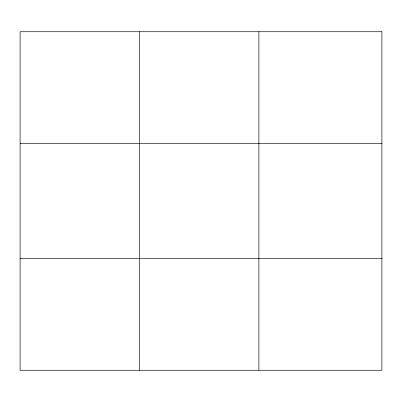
<?xml version="1.0" encoding="UTF-8"?>
<svg xmlns="http://www.w3.org/2000/svg" width="402" height="402" viewBox="0 0 402 402"><rect width="100%" height="100%" fill="white"/><g stroke="black" fill="none" stroke-linecap="round" stroke-linejoin="round"><path stroke-width="0.6" d="M139.494 31.733L139.494 370.267M258.888 31.733L258.888 370.267M20.1 143.449L381.9 143.449M20.1 258.551L381.9 258.551M381.9 31.733L381.9 370.267L20.1 370.267L20.1 31.733L381.9 31.733"/></g></svg>
